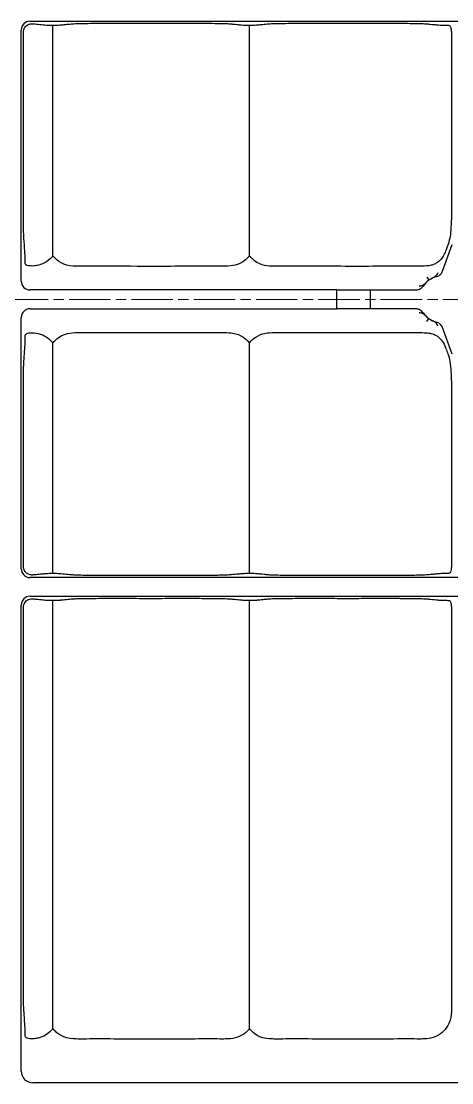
# Model space of a CAD drawing. Header units: millimetres. Extents: x 0 to 1486, y 0 to 1051.
# Drawn here: x 299.7 to 373.1, y 726.4 to 907.3 of the extents above; entities that cross this region are included whole.
import ezdxf

# ---------------------------------------------------------------- set-up
doc = ezdxf.new("R2010")
doc.units = ezdxf.units.MM
doc.header["$LTSCALE"] = 1.25
doc.linetypes.add('CHAIN', pattern=[0.3543, 0.2362, -0.0295, 0.0591, -0.0295])
doc.layers.add('Mittellinie(DIN)', color=7, linetype='CHAIN', lineweight=15, true_color=0x262659)
doc.layers.add('Sichtbare Kanten(DIN)', color=7, linetype='Continuous', lineweight=25, true_color=0x262659)

msp = doc.modelspace()

# ---------------------------------------------------------------- linework, layer by layer
at = {"layer": 'Mittellinie(DIN)', "ltscale": 23.990969}
msp.add_line((191.013, 859.864), (1099.263, 859.864), dxfattribs=at)
at = {"layer": 'Sichtbare Kanten(DIN)'}
for p, q in [((301.238, 907.264), (376.039, 907.264)), ((299.738, 862.964), (299.738, 905.765)), ((371.561, 864.673), (373.206, 869.193)), ((368.88, 863.661), (369.245, 863.141)), ((353.539, 861.464), (301.238, 861.464)), ((353.539, 861.464), (359.21, 861.489)), ((353.539, 858.264), (353.539, 861.464)), ((359.21, 861.489), (367.012, 861.489)), ((359.21, 861.489), (359.21, 858.24)), ((301.238, 858.264), (353.539, 858.264)), ((359.21, 858.24), (353.539, 858.264)), ((367.012, 858.24), (359.21, 858.24)), ((299.738, 813.964), (299.738, 856.765)), ((368.88, 856.067), (369.245, 856.587)), ((373.206, 850.535), (371.561, 855.055)), ((376.039, 812.464), (301.238, 812.464)), ((301.238, 809.264), (376.039, 809.264)), ((299.738, 728.364), (299.738, 807.765)), ((375.538, 726.364), (301.738, 726.364))]:
    msp.add_line(p, q, dxfattribs=at)
for start, end in [(104.62211, 145.37789), (214.62211, 255.37789)]:
    msp.add_arc((371.539, 859.864), 4, start, end, dxfattribs=at)
for centre, major_axis, ratio, start_param, end_param in [((301.239, 905.764), (-1.061, 1.061), 0.9994032, 5.4980856, 7.068285), ((301.239, 862.965), (-1.061, -1.061), 0.9994032, 5.4980856, 7.068285), ((301.239, 856.764), (-1.061, 1.061), 0.9994032, 5.4980856, 7.068285), ((301.239, 813.965), (-1.061, -1.061), 0.9994032, 5.4980856, 7.068285), ((301.239, 807.764), (-1.061, 1.061), 0.9994032, 5.4980856, 7.068285), ((301.739, 728.364), (-1.884, -0.673), 0.9996634, 5.940323, 7.5109061)]:
    msp.add_ellipse(centre, major_axis=major_axis, ratio=ratio, start_param=start_param, end_param=end_param, dxfattribs=at)
for points, knots in [([(300.108, 905.395), (300.108, 905.415), (300.108, 905.436), (300.112, 905.525), (300.12, 905.592), (300.153, 905.773), (300.188, 905.881), (300.285, 906.1), (300.352, 906.206), (300.527, 906.424), (300.641, 906.522), (300.913, 906.701), (301.077, 906.766), (301.361, 906.831), (301.506, 906.847), (301.665, 906.837)], [1.31943033, 1.31943033, 1.31943033, 1.31943033, 1.32643445, 1.32643445, 1.34945263, 1.34945263, 1.38983623, 1.38983623, 1.43799461, 1.43799461, 1.50441044, 1.50441044, 1.59498754, 1.59498754, 1.66529674, 1.66529674, 1.66529674, 1.66529674]), ([(301.665, 906.837), (301.666, 906.837), (301.668, 906.836), (301.821, 906.827), (301.938, 906.817), (302.736, 906.74), (303.058, 906.704), (303.577, 906.657), (303.667, 906.646), (304.113, 906.603), (304.64, 906.599), (305.138, 906.584)], [0.21088881, 0.21088881, 0.21088881, 0.21088881, 0.21216345, 0.21216345, 0.38688199, 0.38688199, 0.53631374, 0.53631374, 0.58432909, 0.58432909, 0.71819557, 0.71819557, 0.71819557, 0.71819557]), ([(305.142, 867.305), (305.139, 867.526), (305.136, 867.712), (305.135, 868.11), (305.137, 868.319), (305.139, 868.711), (305.14, 868.909), (305.139, 869.373), (305.138, 869.64), (305.134, 870.565), (305.141, 871.324), (305.142, 872.709), (305.136, 873.067), (305.138, 874.059), (305.143, 874.395), (305.145, 875.415), (305.135, 875.826), (305.131, 877.02), (305.141, 877.435), (305.146, 878.76), (305.138, 879.239), (305.13, 880.764), (305.144, 881.29), (305.144, 883.107), (305.134, 883.703), (305.135, 886.655), (305.135, 888.681), (305.134, 891.91), (305.143, 895.288), (305.137, 900.543), (305.136, 902.288), (305.138, 906.584)], [0.558332, 0.558332, 0.558332, 0.558332, 0.8173257, 0.8173257, 1.0884666, 1.0884666, 1.3283956, 1.3283956, 1.6283241, 1.6283241, 2.3433881, 2.3433881, 2.8708559, 2.8708559, 3.2345515, 3.2345515, 3.7544708, 3.7544708, 4.3330223, 4.3330223, 4.9940506, 4.9940506, 6.1753114, 6.1753114, 7.1803544, 7.1803544, 9.3747774, 9.3747774, 10.679436, 10.679436, 11.9116639, 11.9116639, 11.9116639, 11.9116639]), ([(305.138, 906.584), (305.378, 906.591), (305.606, 906.595), (305.999, 906.606), (306.176, 906.611), (306.504, 906.633), (306.583, 906.645), (306.819, 906.668), (306.904, 906.675), (307.125, 906.697), (307.162, 906.702), (307.576, 906.742), (307.806, 906.765), (308.34, 906.817), (308.532, 906.837), (309.241, 906.866), (309.621, 906.879), (310.911, 906.903), (311.516, 906.907), (312.493, 906.913), (313.096, 906.914), (313.968, 906.914), (314.272, 906.914), (318.076, 906.914), (320.588, 906.914), (326.27, 906.914), (328.879, 906.914), (330.754, 906.914), (331.518, 906.913), (332.923, 906.901), (333.409, 906.894), (334.355, 906.874), (334.698, 906.861), (335.224, 906.835), (335.402, 906.82), (335.64, 906.797), (335.675, 906.794), (336.076, 906.755), (336.397, 906.723), (336.886, 906.674), (336.949, 906.669), (337.252, 906.64), (337.316, 906.626), (337.918, 906.599), (338.268, 906.595), (338.638, 906.584)], [0.0398238, 0.0398238, 0.0398238, 0.0398238, 0.1751751, 0.1751751, 0.2744155, 0.2744155, 0.3750409, 0.3750409, 0.4405489, 0.4405489, 0.4886234, 0.4886234, 0.5504732, 0.5504732, 0.6282606, 0.6282606, 0.668866, 0.668866, 0.7114037, 0.7114037, 0.7917305, 0.7917305, 0.8264711, 0.8264711, 0.8940075, 0.8940075, 0.9792449, 0.9792449, 1.2282408, 1.2282408, 1.4191947, 1.4191947, 1.7043575, 1.7043575, 2.0940793, 2.0940793, 2.1970379, 2.1970379, 2.6653268, 2.6653268, 2.922373, 2.922373, 3.4266916, 3.4266916, 3.9598664, 3.9598664, 3.9598664, 3.9598664]), ([(338.642, 867.305), (338.639, 867.526), (338.636, 867.712), (338.635, 868.11), (338.637, 868.319), (338.639, 868.711), (338.64, 868.909), (338.639, 869.373), (338.638, 869.64), (338.634, 870.565), (338.641, 871.324), (338.642, 872.709), (338.636, 873.067), (338.638, 874.059), (338.643, 874.395), (338.645, 875.415), (338.635, 875.826), (338.631, 877.02), (338.641, 877.435), (338.646, 878.76), (338.638, 879.239), (338.63, 880.764), (338.644, 881.29), (338.644, 883.107), (338.634, 883.703), (338.635, 886.655), (338.635, 888.681), (338.634, 891.91), (338.643, 895.288), (338.637, 900.543), (338.636, 902.288), (338.638, 906.584)], [0.558332, 0.558332, 0.558332, 0.558332, 0.8173257, 0.8173257, 1.0884666, 1.0884666, 1.3283956, 1.3283956, 1.6283241, 1.6283241, 2.3433881, 2.3433881, 2.8708559, 2.8708559, 3.2345515, 3.2345515, 3.7544708, 3.7544708, 4.3330223, 4.3330223, 4.9940506, 4.9940506, 6.1753114, 6.1753114, 7.1803545, 7.1803545, 9.3747774, 9.3747774, 10.6794358, 10.6794358, 11.9116644, 11.9116644, 11.9116644, 11.9116644]), ([(338.638, 906.584), (338.878, 906.591), (339.106, 906.595), (339.499, 906.606), (339.676, 906.611), (340.004, 906.633), (340.083, 906.645), (340.32, 906.669), (340.404, 906.675), (340.603, 906.695), (340.667, 906.702), (340.868, 906.722), (341.011, 906.736), (341.595, 906.794), (341.811, 906.816), (342.222, 906.844), (342.512, 906.86), (343.456, 906.886), (343.95, 906.895), (344.873, 906.906), (345.4, 906.911), (346.516, 906.914), (346.913, 906.914), (349.815, 906.914), (352.318, 906.914), (357.329, 906.914), (359.837, 906.914), (364.313, 906.914), (364.999, 906.915), (366.551, 906.9), (367.018, 906.892), (367.834, 906.873), (368.196, 906.861), (368.768, 906.833), (368.94, 906.817), (369.207, 906.791), (369.288, 906.783), (370.075, 906.707), (370.152, 906.696), (370.439, 906.669), (370.575, 906.658), (370.777, 906.635), (370.891, 906.622), (371.364, 906.602), (371.573, 906.598), (372.034, 906.587), (372.219, 906.583), (372.48, 906.572), (372.539, 906.569), (372.591, 906.567)], [0.0398237, 0.0398237, 0.0398237, 0.0398237, 0.175188, 0.175188, 0.2744243, 0.2744243, 0.3750397, 0.3750397, 0.4408675, 0.4408675, 0.4753798, 0.4753798, 0.5448398, 0.5448398, 0.7750621, 0.7750621, 0.946791, 0.946791, 1.0764591, 1.0764591, 1.1808218, 1.1808218, 1.2370619, 1.2370619, 1.5894386, 1.5894386, 1.9425613, 1.9425613, 2.2196134, 2.2196134, 2.386936, 2.386936, 2.6081769, 2.6081769, 2.8480879, 2.8480879, 2.952467, 2.952467, 3.8533478, 3.8533478, 4.5487916, 4.5487916, 5.1959345, 5.1959345, 5.6585395, 5.6585395, 6.022308, 6.022308, 6.1418604, 6.1418604, 6.1418604, 6.1418604]), ([(372.591, 906.567), (372.686, 906.562), (372.768, 906.519), (372.899, 906.356), (372.947, 906.246), (373.02, 905.971), (373.045, 905.813), (373.071, 905.538), (373.078, 905.433), (373.085, 905.241), (373.087, 905.154), (373.087, 905.067)], [0, 0, 0, 0, 0.06500886, 0.06500886, 0.12441594, 0.12441594, 0.18121744, 0.18121744, 0.21387284, 0.21387284, 0.23990703, 0.23990703, 0.23990703, 0.23990703]), ([(300.436, 865.996), (300.429, 866.142), (300.423, 866.319), (300.409, 866.849), (300.403, 867.133), (300.386, 867.66), (300.376, 867.824), (300.355, 868.106), (300.343, 868.237), (300.252, 869.443), (300.213, 870.102), (300.167, 870.891), (300.153, 871.16), (300.137, 871.724), (300.129, 872.015), (300.117, 872.943), (300.113, 873.434), (300.108, 874.478), (300.108, 875.016), (300.109, 876.163), (300.109, 876.526), (300.109, 878.042), (300.109, 878.596), (300.109, 880.363), (300.109, 881.556), (300.109, 886.446), (300.109, 890.143), (300.109, 896.13), (300.109, 899.073), (300.109, 900.637), (300.109, 901.134), (300.109, 902.715), (300.11, 903.26), (300.109, 904.452), (300.108, 904.9), (300.108, 905.395)], [0.0590169, 0.0590169, 0.0590169, 0.0590169, 0.1640349, 0.1640349, 0.296109, 0.296109, 0.4388826, 0.4388826, 0.5826913, 0.5826913, 1.0241519, 1.0241519, 1.2133701, 1.2133701, 1.29274, 1.29274, 1.3648752, 1.3648752, 1.4437742, 1.4437742, 1.5189774, 1.5189774, 1.5623599, 1.5623599, 1.652579, 1.652579, 1.9321355, 1.9321355, 2.1052105, 2.1052105, 2.1903146, 2.1903146, 2.3717898, 2.3717898, 2.5020175, 2.5020175, 2.5020175, 2.5020175]), ([(373.087, 905.067), (373.087, 901.971), (373.082, 898.875), (373.086, 891.383), (373.078, 886.987), (373.084, 881.384), (373.082, 881.043), (373.082, 878.579), (373.084, 876.893), (373.083, 875.208)], [0.05, 0.05, 0.05, 0.05, 0.9787627, 0.9787627, 2.2976877, 2.2976877, 2.6596339, 2.6596339, 3.4429546, 3.4429546, 3.4429546, 3.4429546]), ([(373.083, 875.208), (373.083, 874.572), (373.075, 873.862), (372.991, 871.635), (372.922, 870.764), (372.626, 869.593), (372.5, 869.226), (372.278, 868.611), (372.192, 868.37), (371.968, 867.803), (371.84, 867.514), (371.438, 866.837), (371.141, 866.484), (370.488, 866.003), (370.201, 865.859), (369.813, 865.728), (369.712, 865.699), (369.614, 865.677)], [0.429345, 0.429345, 0.429345, 0.429345, 0.6054086, 0.6054086, 0.9586175, 0.9586175, 1.1237918, 1.1237918, 1.2204769, 1.2204769, 1.3200905, 1.3200905, 1.4606152, 1.4606152, 1.5613564, 1.5613564, 1.5975367, 1.5975367, 1.5975367, 1.5975367]), ([(305.142, 867.305), (304.886, 866.968), (304.529, 866.596), (303.592, 865.981), (303.13, 865.807), (302.467, 865.638), (302.207, 865.595), (301.935, 865.568)], [2.9892261, 2.9892261, 2.9892261, 2.9892261, 3.4140094, 3.4140094, 3.8251322, 3.8251322, 4.0880684, 4.0880684, 4.0880684, 4.0880684]), ([(338.642, 867.305), (338.437, 867.035), (338.209, 866.799), (337.609, 866.289), (337.164, 866.013), (336.07, 865.631), (335.549, 865.561), (334.441, 865.511), (333.863, 865.526), (328.151, 865.53), (326.69, 865.48), (316.924, 865.499), (315.437, 865.527), (311.628, 865.529), (309.884, 865.511), (308.392, 865.538), (307.7, 865.601), (306.349, 866.146), (305.878, 866.519), (305.42, 866.971), (305.279, 867.127), (305.142, 867.305)], [3.757973, 3.757973, 3.757973, 3.757973, 4.4187997, 4.4187997, 5.4511455, 5.4511455, 6.4420762, 6.4420762, 7.3820127, 7.3820127, 9.093536, 9.093536, 10.2771628, 10.2771628, 11.2205829, 11.2205829, 12.1741931, 12.1741931, 13.0543341, 13.0543341, 13.427499, 13.427499, 13.427499, 13.427499]), ([(369.614, 865.677), (369.103, 865.56), (368.583, 865.529), (366.388, 865.507), (364.789, 865.531), (361.034, 865.508), (359.795, 865.495), (353.244, 865.484), (349.257, 865.541), (343.185, 865.517), (342.574, 865.512), (341.478, 865.59), (340.932, 865.693), (339.707, 866.227), (339.246, 866.636), (338.858, 867.041), (338.748, 867.167), (338.642, 867.305)], [5.8907323, 5.8907323, 5.8907323, 5.8907323, 6.271522, 6.271522, 7.2938428, 7.2938428, 8.6714552, 8.6714552, 10.8127951, 10.8127951, 11.9331597, 11.9331597, 13.2355485, 13.2355485, 14.8728093, 14.8728093, 15.5186225, 15.5186225, 15.5186225, 15.5186225]), ([(301.935, 865.568), (301.769, 865.551), (301.604, 865.547), (301.274, 865.559), (301.113, 865.576), (300.828, 865.632), (300.709, 865.67), (300.568, 865.748), (300.527, 865.781), (300.458, 865.869), (300.439, 865.927), (300.436, 865.996)], [0, 0, 0, 0, 0.04997558, 0.04997558, 0.10506277, 0.10506277, 0.16247008, 0.16247008, 0.19609244, 0.19609244, 0.23972061, 0.23972061, 0.23972061, 0.23972061]), ([(370.741, 864.389), (370.74, 864.387), (370.74, 864.385), (370.669, 864.207), (370.566, 864.04), (370.308, 863.759), (370.154, 863.638), (369.953, 863.537), (369.931, 863.527), (369.909, 863.517)], [-0.16256036, -0.16256036, -0.16256036, -0.16256036, -0.16178102, -0.16178102, -0.0823923, -0.0823923, -0.00871104, -0.00871104, 0, 0, 0, 0]), ([(370.529, 863.735), (370.669, 863.771), (370.803, 863.828), (371.051, 863.977), (371.163, 864.07), (371.392, 864.321), (371.494, 864.49), (371.561, 864.673)], [-0.14538999, -0.14538999, -0.14538999, -0.14538999, -0.1019951, -0.1019951, -0.05859647, -0.05859647, 0, 0, 0, 0]), ([(367.012, 861.489), (367.157, 861.489), (367.301, 861.509), (367.578, 861.592), (367.71, 861.653), (367.995, 861.838), (368.136, 861.976), (368.247, 862.137)], [-0.14539142, -0.14539142, -0.14539142, -0.14539142, -0.10202187, -0.10202187, -0.0586527, -0.0586527, 0, 0, 0, 0]), ([(367.56, 862.162), (367.562, 862.162), (367.564, 862.162), (367.767, 862.167), (367.97, 862.211), (368.341, 862.375), (368.514, 862.49), (368.664, 862.645)], [-0.00078331, -0.00078331, -0.00078331, -0.00078331, 0, 0, 0.08432848, 0.08432848, 0.16257565, 0.16257565, 0.16257565, 0.16257565]), ([(368.247, 857.591), (368.165, 857.71), (368.066, 857.817), (367.841, 857.998), (367.716, 858.072), (367.401, 858.202), (367.208, 858.24), (367.012, 858.24)], [-0.14538999, -0.14538999, -0.14538999, -0.14538999, -0.1019951, -0.1019951, -0.05859647, -0.05859647, 0, 0, 0, 0]), ([(368.664, 857.083), (368.514, 857.238), (368.341, 857.354), (367.97, 857.517), (367.767, 857.561), (367.564, 857.567), (367.562, 857.567), (367.56, 857.567)], [0, 0, 0, 0, 0.07774984, 0.07774984, 0.16154236, 0.16154236, 0.16232068, 0.16232068, 0.16232068, 0.16232068]), ([(370.741, 855.339), (370.74, 855.341), (370.74, 855.343), (370.665, 855.532), (370.554, 855.707), (370.274, 856), (370.106, 856.123), (369.909, 856.211)], [-0.00078331, -0.00078331, -0.00078331, -0.00078331, 0, 0, 0.08432848, 0.08432848, 0.16257565, 0.16257565, 0.16257565, 0.16257565]), ([(371.561, 855.055), (371.511, 855.191), (371.443, 855.319), (371.27, 855.551), (371.168, 855.654), (370.896, 855.858), (370.718, 855.944), (370.529, 855.994)], [-0.14539142, -0.14539142, -0.14539142, -0.14539142, -0.10202187, -0.10202187, -0.0586527, -0.0586527, 0, 0, 0, 0]), ([(300.436, 853.724), (300.44, 853.832), (300.482, 853.905), (300.62, 854.017), (300.712, 854.059), (300.952, 854.126), (301.099, 854.151), (301.364, 854.173), (301.469, 854.178), (301.695, 854.178), (301.815, 854.172), (301.935, 854.16)], [0, 0, 0, 0, 0.06712607, 0.06712607, 0.12808623, 0.12808623, 0.19195239, 0.19195239, 0.2306336, 0.2306336, 0.27239937, 0.27239937, 0.27239937, 0.27239937]), ([(301.935, 854.16), (302.392, 854.114), (302.897, 854.015), (303.702, 853.666), (304.239, 853.392), (304.915, 852.689), (305.029, 852.556), (305.134, 852.419)], [0.04738201, 0.04738201, 0.04738201, 0.04738201, 0.17120827, 0.17120827, 0.24354983, 0.24354983, 0.25982197, 0.25982197, 0.25982197, 0.25982197]), ([(305.134, 852.419), (305.441, 852.82), (305.789, 853.132), (306.687, 853.763), (307.218, 853.945), (308.178, 854.18), (308.733, 854.202), (309.811, 854.211), (310.994, 854.212), (315.399, 854.197), (318.937, 854.23), (326.011, 854.232), (329.546, 854.201), (334.883, 854.209), (335.601, 854.199), (336.939, 853.828), (337.416, 853.563), (338.074, 853.047), (338.366, 852.769), (338.634, 852.419)], [1.9918226, 1.9918226, 1.9918226, 1.9918226, 2.4912619, 2.4912619, 3.3383955, 3.3383955, 4.5998725, 4.5998725, 5.7119798, 5.7119798, 10.2530881, 10.2530881, 14.7897869, 14.7897869, 17.1016745, 17.1016745, 19.0413129, 19.0413129, 20.3331885, 20.3331885, 20.3331885, 20.3331885]), ([(338.634, 852.419), (338.972, 852.86), (339.361, 853.196), (340.275, 853.8), (340.795, 853.973), (341.802, 854.193), (342.361, 854.205), (344.091, 854.212), (347.034, 854.196), (350.195, 854.206), (351.445, 854.224), (358.542, 854.236), (362.393, 854.195), (368.361, 854.211), (368.928, 854.186), (369.502, 854.076), (369.559, 854.064), (369.614, 854.051)], [2.8113064, 2.8113064, 2.8113064, 2.8113064, 3.7203897, 3.7203897, 5.0632052, 5.0632052, 6.8925647, 6.8925647, 10.1275197, 10.1275197, 12.363162, 12.363162, 15.016815, 15.016815, 16.4741635, 16.4741635, 16.63902, 16.63902, 16.63902, 16.63902]), ([(369.614, 854.051), (369.763, 854.017), (369.91, 853.973), (370.331, 853.809), (370.614, 853.652), (371.204, 853.166), (371.464, 852.845), (371.89, 852.131), (372.051, 851.731), (372.328, 850.981), (372.444, 850.67), (372.705, 849.859), (372.817, 849.419), (373.025, 847.776), (373.06, 846.541), (373.081, 845.097), (373.083, 844.809), (373.083, 844.521)], [0.24841926, 0.24841926, 0.24841926, 0.24841926, 0.29420152, 0.29420152, 0.38508509, 0.38508509, 0.49203172, 0.49203172, 0.6059789, 0.6059789, 0.68410143, 0.68410143, 0.77194743, 0.77194743, 0.94047856, 0.94047856, 0.98160836, 0.98160836, 0.98160836, 0.98160836]), ([(300.108, 814.333), (300.107, 814.99), (300.109, 815.333), (300.11, 816.886), (300.109, 817.42), (300.108, 818.927), (300.109, 818.979), (300.109, 823.804), (300.109, 826.683), (300.109, 831.019), (300.109, 832.477), (300.109, 835.027), (300.109, 836.12), (300.109, 837.568), (300.109, 837.968), (300.109, 839.55), (300.108, 840.09), (300.109, 841.611), (300.109, 842.045), (300.11, 843.995), (300.108, 844.424), (300.109, 845.647), (300.111, 846.21), (300.123, 847.265), (300.13, 847.694), (300.146, 848.325), (300.154, 848.562), (300.173, 848.97), (300.183, 849.118), (300.246, 850.133), (300.251, 850.235), (300.352, 851.627), (300.366, 851.701), (300.396, 852.327), (300.404, 852.659), (300.418, 853.196), (300.423, 853.392), (300.431, 853.624), (300.434, 853.676), (300.436, 853.724)], [0.109704, 0.109704, 0.109704, 0.109704, 0.4161827, 0.4161827, 0.5763613, 0.5763613, 0.8686844, 0.8686844, 1.3010558, 1.3010558, 1.5200356, 1.5200356, 1.6841288, 1.6841288, 1.7375271, 1.7375271, 1.9090205, 1.9090205, 1.9782362, 1.9782362, 2.215433, 2.215433, 2.3978459, 2.3978459, 2.5400242, 2.5400242, 2.6512362, 2.6512362, 2.7339364, 2.7339364, 3.2057427, 3.2057427, 3.5998434, 3.5998434, 3.9243505, 3.9243505, 4.1068637, 4.1068637, 4.1679995, 4.1679995, 4.1679995, 4.1679995]), ([(305.139, 813.144), (305.138, 813.948), (305.137, 814.714), (305.133, 817.817), (305.132, 818.62), (305.138, 822.738), (305.15, 824.322), (305.142, 828.061), (305.127, 828.994), (305.137, 831.611), (305.146, 832.378), (305.146, 834.143), (305.138, 834.759), (305.13, 836.193), (305.134, 836.664), (305.145, 838.156), (305.143, 838.959), (305.129, 840.804), (305.147, 841.562), (305.136, 843.996), (305.139, 844.958), (305.139, 846.18), (305.139, 846.498), (305.145, 848.096), (305.136, 848.873), (305.133, 849.894), (305.133, 850.184), (305.137, 850.7), (305.139, 850.919), (305.14, 851.364), (305.139, 851.577), (305.134, 851.965), (305.133, 852.124), (305.133, 852.316), (305.134, 852.367), (305.134, 852.419)], [14.7755361, 14.7755361, 14.7755361, 14.7755361, 15.0528758, 15.0528758, 15.945519, 15.945519, 17.3585649, 17.3585649, 18.7638767, 18.7638767, 19.5995674, 19.5995674, 20.2954508, 20.2954508, 21.3693162, 21.3693162, 22.6744859, 22.6744859, 25.7116529, 25.7116529, 27.6924809, 27.6924809, 28.2315239, 28.2315239, 30.4464052, 30.4464052, 31.3820288, 31.3820288, 32.1219217, 32.1219217, 32.9939243, 32.9939243, 33.9440369, 33.9440369, 34.2595912, 34.2595912, 34.2595912, 34.2595912]), ([(338.639, 813.144), (338.638, 813.948), (338.637, 814.714), (338.633, 817.817), (338.632, 818.62), (338.638, 822.738), (338.65, 824.322), (338.642, 828.051), (338.627, 828.986), (338.637, 831.836), (338.656, 832.427), (338.635, 835.42), (338.632, 836.441), (338.647, 838.401), (338.642, 839.047), (338.629, 840.808), (338.647, 841.529), (338.636, 844.009), (338.639, 844.961), (338.639, 846.176), (338.639, 846.493), (338.645, 848.091), (338.636, 848.866), (338.633, 849.887), (338.633, 850.178), (338.637, 850.695), (338.639, 850.914), (338.64, 851.359), (338.639, 851.572), (338.634, 851.961), (338.633, 852.12), (338.633, 852.314), (338.634, 852.366), (338.634, 852.419)], [14.7755361, 14.7755361, 14.7755361, 14.7755361, 15.0528757, 15.0528757, 15.9455203, 15.9455203, 17.3586688, 17.3586688, 18.7559372, 18.7559372, 19.811503, 19.811503, 20.3584561, 20.3584561, 20.8604834, 20.8604834, 22.0737507, 22.0737507, 22.8295547, 22.8295547, 23.0380308, 23.0380308, 23.8944278, 23.8944278, 24.2581115, 24.2581115, 24.544562, 24.544562, 24.880962, 24.880962, 25.2474473, 25.2474473, 25.3716049, 25.3716049, 25.3716049, 25.3716049]), ([(373.083, 844.521), (373.082, 842.648), (373.081, 840.775), (373.088, 834.643), (373.09, 832.813), (373.084, 824.624), (373.088, 820.532), (373.087, 814.661)], [42.9924336, 42.9924336, 42.9924336, 42.9924336, 57.1941803, 57.1941803, 89.4800531, 89.4800531, 92.6185137, 92.6185137, 92.6185137, 92.6185137]), ([(301.667, 812.893), (301.529, 812.884), (301.332, 812.889), (300.918, 813.025), (300.756, 813.12), (300.496, 813.337), (300.387, 813.467), (300.248, 813.705), (300.201, 813.811), (300.167, 813.925), (300.141, 814.014), (300.124, 814.105), (300.11, 814.243), (300.108, 814.288), (300.108, 814.333)], [1.13987298, 1.13987298, 1.13987298, 1.13987298, 1.20947437, 1.20947437, 1.26608984, 1.26608984, 1.32335452, 1.32335452, 1.36149347, 1.36149347, 1.36149347, 1.39095143, 1.39095143, 1.40560393, 1.40560393, 1.40560393, 1.40560393]), ([(373.087, 814.661), (373.087, 814.569), (373.085, 814.476), (373.076, 814.265), (373.068, 814.148), (373.037, 813.859), (373.009, 813.701), (372.933, 813.449), (372.887, 813.355), (372.763, 813.207), (372.683, 813.166), (372.591, 813.162)], [0, 0, 0, 0, 0.02774011, 0.02774011, 0.06456973, 0.06456973, 0.12340717, 0.12340717, 0.17688313, 0.17688313, 0.23993181, 0.23993181, 0.23993181, 0.23993181]), ([(305.139, 813.144), (304.921, 813.138), (304.71, 813.134), (304.336, 813.124), (304.11, 813.117), (303.767, 813.095), (303.712, 813.085), (303.506, 813.063), (303.447, 813.06), (302.916, 813.006), (302.592, 812.975), (302.053, 812.924), (301.921, 812.91), (301.708, 812.896), (301.688, 812.894), (301.667, 812.893)], [0.0416381, 0.0416381, 0.0416381, 0.0416381, 0.16411584, 0.16411584, 0.25167281, 0.25167281, 0.32930721, 0.32930721, 0.39603004, 0.39603004, 0.48609827, 0.48609827, 0.54570629, 0.54570629, 0.55171518, 0.55171518, 0.55171518, 0.55171518]), ([(338.639, 813.144), (338.421, 813.138), (338.21, 813.134), (337.836, 813.124), (337.61, 813.117), (337.267, 813.095), (337.212, 813.085), (337.006, 813.063), (336.948, 813.06), (336.363, 813), (335.98, 812.964), (335.374, 812.906), (335.121, 812.885), (334.14, 812.849), (333.644, 812.839), (332.828, 812.826), (332.294, 812.82), (331.103, 812.814), (330.615, 812.814), (329.331, 812.814), (329.22, 812.814), (328.229, 812.814), (327.524, 812.814), (325.792, 812.814), (324.75, 812.813), (321.959, 812.813), (319.972, 812.813), (315.543, 812.813), (313.45, 812.813), (312.003, 812.816), (311.443, 812.82), (310.527, 812.832), (310.009, 812.841), (309.309, 812.86), (308.979, 812.871), (308.457, 812.902), (308.32, 812.915), (307.595, 812.984), (307.237, 813.02), (306.464, 813.093), (306.435, 813.099), (306, 813.128), (305.607, 813.13), (305.139, 813.144)], [0.04163823, 0.04163823, 0.04163823, 0.04163823, 0.16410547, 0.16410547, 0.25166861, 0.25166861, 0.3293103, 0.3293103, 0.39607474, 0.39607474, 0.50144337, 0.50144337, 0.56377284, 0.56377284, 0.61373781, 0.61373781, 0.66372601, 0.66372601, 0.69751497, 0.69751497, 0.70751711, 0.70751711, 0.71650092, 0.71650092, 0.73006001, 0.73006001, 0.75283589, 0.75283589, 0.77523673, 0.77523673, 0.80004672, 0.80004672, 0.82043508, 0.82043508, 0.83196426, 0.83196426, 0.84078698, 0.84078698, 0.8501212, 0.8501212, 0.8597602, 0.8597602, 0.88209569, 0.88209569, 0.88209569, 0.88209569]), ([(372.591, 813.162), (372.174, 813.141), (371.783, 813.137), (371.264, 813.122), (371.076, 813.115), (370.763, 813.095), (370.713, 813.085), (370.524, 813.065), (370.444, 813.058), (370.152, 813.031), (369.963, 813.011), (369.594, 812.975), (369.431, 812.96), (368.939, 812.913), (368.709, 812.889), (367.704, 812.851), (367.223, 812.841), (366.347, 812.826), (365.817, 812.82), (364.666, 812.814), (364.17, 812.814), (362.59, 812.814), (361.01, 812.814), (357.593, 812.813), (355.089, 812.813), (351.43, 812.814), (350.856, 812.813), (349.32, 812.813), (349.109, 812.813), (346.428, 812.814), (346.154, 812.814), (345.158, 812.819), (344.562, 812.823), (343.269, 812.846), (342.878, 812.858), (342.204, 812.884), (341.985, 812.9), (341.67, 812.928), (341.381, 812.957), (340.534, 813.039), (340.354, 813.055), (340.028, 813.088), (339.914, 813.103), (339.551, 813.122), (339.391, 813.126), (338.972, 813.136), (338.809, 813.139), (338.639, 813.144)], [0.0610106, 0.0610106, 0.0610106, 0.0610106, 0.4198971, 0.4198971, 0.5340398, 0.5340398, 0.6487325, 0.6487325, 0.7131476, 0.7131476, 0.8948532, 0.8948532, 1.0401275, 1.0401275, 1.3235158, 1.3235158, 1.5272934, 1.5272934, 1.7492374, 1.7492374, 1.9203611, 1.9203611, 2.0384595, 2.0384595, 2.3620523, 2.3620523, 2.5113396, 2.5113396, 2.535103, 2.535103, 2.8133509, 2.8133509, 2.9588382, 2.9588382, 3.090297, 3.090297, 3.2790985, 3.2790985, 3.459959, 3.459959, 3.9975387, 3.9975387, 4.6771822, 4.6771822, 5.1055391, 5.1055391, 5.4190795, 5.4190795, 5.4190795, 5.4190795]), ([(300.109, 807.394), (300.109, 807.454), (300.112, 807.514), (300.13, 807.657), (300.147, 807.739), (300.21, 807.946), (300.265, 808.065), (300.404, 808.286), (300.488, 808.383), (300.692, 808.569), (300.812, 808.645), (301.076, 808.772), (301.23, 808.814), (301.486, 808.846), (301.58, 808.846), (301.661, 808.841)], [0.51795595, 0.51795595, 0.51795595, 0.51795595, 0.54516975, 0.54516975, 0.58318248, 0.58318248, 0.64501018, 0.64501018, 0.7122559, 0.7122559, 0.79944226, 0.79944226, 0.91376428, 0.91376428, 0.99864715, 0.99864715, 0.99864715, 0.99864715]), ([(301.661, 808.841), (301.89, 808.826), (302.017, 808.811), (302.646, 808.75), (303.012, 808.713), (303.534, 808.664), (303.544, 808.663), (303.813, 808.635), (303.92, 808.622), (304.264, 808.606), (304.417, 808.602), (304.82, 808.592), (304.977, 808.589), (305.142, 808.584)], [0.14242896, 0.14242896, 0.14242896, 0.14242896, 0.26478457, 0.26478457, 0.44897893, 0.44897893, 0.51340584, 0.51340584, 0.64656545, 0.64656545, 0.73194977, 0.73194977, 0.7958097, 0.7958097, 0.7958097, 0.7958097]), ([(305.142, 808.584), (305.517, 808.595), (305.864, 808.601), (306.196, 808.613), (306.269, 808.618), (306.392, 808.628), (306.425, 808.632), (306.638, 808.653), (306.768, 808.665), (307.274, 808.715), (307.659, 808.753), (308.38, 808.823), (308.53, 808.841), (309.138, 808.868), (309.487, 808.881), (310.469, 808.9), (310.993, 808.909), (312.247, 808.918), (312.83, 808.919), (313.648, 808.919), (314.115, 808.919), (317.458, 808.919), (318.947, 808.919), (322.871, 808.916), (323.18, 808.918), (325.703, 808.919), (326.901, 808.919), (330.568, 808.919), (331.082, 808.918), (332.199, 808.913), (332.744, 808.908), (333.613, 808.894), (334.137, 808.885), (334.957, 808.855), (335.172, 808.841), (335.544, 808.812), (335.702, 808.793), (336.258, 808.74), (336.599, 808.705), (337.329, 808.636), (337.369, 808.629), (337.792, 808.6), (338.179, 808.598), (338.642, 808.584)], [0.014661, 0.014661, 0.014661, 0.014661, 0.2046248, 0.2046248, 0.2884266, 0.2884266, 0.3619645, 0.3619645, 0.4588435, 0.4588435, 0.7612678, 0.7612678, 1.0250251, 1.0250251, 1.1554427, 1.1554427, 1.2358645, 1.2358645, 1.3034245, 1.3034245, 1.3485349, 1.3485349, 1.3847461, 1.3847461, 1.4440162, 1.4440162, 1.4763738, 1.4763738, 1.5629138, 1.5629138, 1.6679222, 1.6679222, 1.7372537, 1.7372537, 1.794953, 1.794953, 1.8881942, 1.8881942, 2.0617183, 2.0617183, 2.2370134, 2.2370134, 2.6509575, 2.6509575, 2.6509575, 2.6509575]), ([(338.642, 808.584), (339.017, 808.595), (339.364, 808.601), (339.696, 808.613), (339.769, 808.618), (339.892, 808.628), (339.925, 808.632), (340.17, 808.657), (340.54, 808.692), (341.158, 808.752), (341.214, 808.758), (341.502, 808.786), (341.621, 808.798), (341.952, 808.831), (342.145, 808.849), (342.912, 808.878), (343.337, 808.889), (344.524, 808.909), (345.142, 808.914), (346.099, 808.919), (346.739, 808.919), (351.355, 808.919), (352.458, 808.919), (354.826, 808.917), (356.066, 808.917), (358.414, 808.919), (359.522, 808.919), (363.527, 808.919), (363.987, 808.919), (364.916, 808.917), (365.56, 808.915), (366.749, 808.901), (367.216, 808.893), (367.877, 808.876), (368.242, 808.865), (368.848, 808.831), (369.005, 808.813), (369.609, 808.752), (370.06, 808.709), (370.878, 808.631), (370.948, 808.617), (371.425, 808.602), (371.601, 808.598), (371.965, 808.589), (372.169, 808.584), (372.46, 808.573), (372.526, 808.57), (372.587, 808.567)], [0.014661, 0.014661, 0.014661, 0.014661, 0.2046261, 0.2046261, 0.2884277, 0.2884277, 0.3619653, 0.3619653, 0.4847667, 0.4847667, 0.5415341, 0.5415341, 0.5827299, 0.5827299, 0.6591063, 0.6591063, 0.7163716, 0.7163716, 0.795875, 0.795875, 0.9543501, 0.9543501, 2.0114337, 2.0114337, 3.1712365, 3.1712365, 4.2089249, 4.2089249, 6.9190063, 6.9190063, 11.707745, 11.707745, 15.4654891, 15.4654891, 18.5343406, 18.5343406, 21.4954041, 21.4954041, 28.6417453, 28.6417453, 34.594439, 34.594439, 37.0339046, 37.0339046, 39.7120701, 39.7120701, 40.5691168, 40.5691168, 40.5691168, 40.5691168]), ([(300.436, 734.296), (300.429, 734.441), (300.423, 734.618), (300.409, 735.148), (300.403, 735.431), (300.386, 735.96), (300.376, 736.124), (300.355, 736.411), (300.342, 736.541), (300.294, 737.186), (300.25, 737.802), (300.219, 738.318), (300.213, 738.424), (300.187, 738.848), (300.18, 738.957), (300.157, 739.378), (300.145, 739.669), (300.128, 740.393), (300.123, 740.768), (300.11, 741.93), (300.109, 742.683), (300.108, 743.808), (300.109, 744.408), (300.11, 746), (300.109, 746.647), (300.109, 748.567), (300.109, 749.161), (300.109, 750.775), (300.109, 751.285), (300.109, 756.501), (300.109, 760.15), (300.109, 765.277), (300.109, 765.508), (300.109, 767.264), (300.109, 767.694), (300.109, 769.03), (300.109, 769.499), (300.109, 770.806), (300.109, 771.228), (300.109, 772.95), (300.107, 773.47), (300.11, 774.637), (300.113, 775.084), (300.116, 775.897), (300.116, 776.179), (300.114, 777.12), (300.109, 777.758), (300.109, 779.298), (300.109, 779.504), (300.109, 780.735), (300.109, 781.115), (300.109, 782.833), (300.109, 784.102), (300.109, 792.813), (300.109, 794.637), (300.109, 798.764), (300.109, 799.173), (300.109, 800.413), (300.109, 800.835), (300.109, 802.306), (300.109, 802.799), (300.109, 803.773), (300.109, 804.179), (300.109, 805.519), (300.109, 805.897), (300.109, 806.843), (300.109, 807.139), (300.109, 807.394)], [0.0590137, 0.0590137, 0.0590137, 0.0590137, 0.1639263, 0.1639263, 0.2956416, 0.2956416, 0.4392689, 0.4392689, 0.5874374, 0.5874374, 0.7502373, 0.7502373, 0.7946932, 0.7946932, 0.9002991, 0.9002991, 1.0970521, 1.0970521, 1.2485415, 1.2485415, 1.5371409, 1.5371409, 1.9054243, 1.9054243, 2.3214827, 2.3214827, 2.5356904, 2.5356904, 2.7576204, 2.7576204, 3.2745403, 3.2745403, 3.4837571, 3.4837571, 3.8503107, 3.8503107, 4.0494047, 4.0494047, 4.4055479, 4.4055479, 5.1094471, 5.1094471, 5.5450509, 5.5450509, 5.9190679, 5.9190679, 6.4873071, 6.4873071, 6.6713752, 6.6713752, 6.827738, 6.827738, 7.005745, 7.005745, 7.1794015, 7.1794015, 7.198692, 7.198692, 7.237704, 7.237704, 7.2619564, 7.2619564, 7.2793987, 7.2793987, 7.3195638, 7.3195638, 7.3516871, 7.3516871, 7.3516871, 7.3516871]), ([(305.142, 735.605), (305.139, 735.826), (305.136, 736.012), (305.135, 736.41), (305.137, 736.619), (305.139, 737.011), (305.14, 737.209), (305.139, 737.673), (305.138, 737.94), (305.134, 738.865), (305.141, 739.624), (305.142, 741.009), (305.136, 741.367), (305.138, 742.359), (305.143, 742.695), (305.145, 743.715), (305.135, 744.126), (305.131, 745.32), (305.141, 745.735), (305.146, 747.06), (305.138, 747.539), (305.13, 749.064), (305.144, 749.59), (305.144, 751.407), (305.134, 752.003), (305.135, 754.955), (305.135, 756.981), (305.134, 760.21), (305.143, 763.588), (305.136, 769.753), (305.138, 771.729), (305.142, 785.553), (305.141, 790.508), (305.142, 800.834), (305.143, 805.067), (305.142, 808.584)], [0.558332, 0.558332, 0.558332, 0.558332, 0.8173257, 0.8173257, 1.0884666, 1.0884666, 1.3283956, 1.3283956, 1.6283241, 1.6283241, 2.3433881, 2.3433881, 2.8708559, 2.8708559, 3.2345515, 3.2345515, 3.7544708, 3.7544708, 4.3330223, 4.3330223, 4.9940506, 4.9940506, 6.1753114, 6.1753114, 7.1803545, 7.1803545, 9.3747774, 9.3747774, 10.6794357, 10.6794357, 12.350606, 12.350606, 13.2844129, 13.2844129, 14.2963638, 14.2963638, 14.2963638, 14.2963638]), ([(338.642, 735.605), (338.639, 735.826), (338.636, 736.012), (338.635, 736.41), (338.637, 736.619), (338.639, 737.011), (338.64, 737.209), (338.639, 737.673), (338.638, 737.94), (338.634, 738.865), (338.641, 739.624), (338.642, 741.009), (338.636, 741.367), (338.638, 742.359), (338.643, 742.695), (338.645, 743.715), (338.635, 744.126), (338.631, 745.32), (338.641, 745.735), (338.646, 747.06), (338.638, 747.539), (338.63, 749.064), (338.644, 749.59), (338.644, 751.407), (338.634, 752.003), (338.635, 754.955), (338.635, 756.981), (338.634, 760.21), (338.643, 763.588), (338.636, 769.753), (338.638, 771.729), (338.642, 785.553), (338.641, 790.508), (338.642, 800.834), (338.643, 805.067), (338.642, 808.584)], [0.558332, 0.558332, 0.558332, 0.558332, 0.8173257, 0.8173257, 1.0884666, 1.0884666, 1.3283956, 1.3283956, 1.6283241, 1.6283241, 2.3433881, 2.3433881, 2.8708559, 2.8708559, 3.2345515, 3.2345515, 3.7544708, 3.7544708, 4.3330223, 4.3330223, 4.9940506, 4.9940506, 6.1753114, 6.1753114, 7.1803545, 7.1803545, 9.3747774, 9.3747774, 10.6794356, 10.6794356, 12.3506061, 12.3506061, 13.2844129, 13.2844129, 14.2963637, 14.2963637, 14.2963637, 14.2963637]), ([(373.086, 807.067), (373.085, 797.716), (373.087, 788.364), (373.085, 771.09), (373.079, 763.168), (373.086, 751.943), (373.084, 748.639), (373.082, 744.7), (373.081, 743.838), (373.089, 739.121), (373.099, 738.504), (372.96, 737.315), (372.807, 736.704), (372.196, 735.617), (371.845, 735.216), (371.116, 734.593), (370.67, 734.316), (369.574, 733.932), (369.053, 733.862), (367.817, 733.805), (366.949, 733.83), (362.494, 733.826), (361.298, 733.799), (351.959, 733.779), (350.077, 733.84), (344.432, 733.823), (343.176, 733.811), (341.815, 733.844), (341.128, 733.917), (339.759, 734.496), (339.294, 734.892), (338.881, 735.314), (338.76, 735.452), (338.642, 735.605)], [0.05, 0.05, 0.05, 0.05, 2.8554443, 2.8554443, 5.232103, 5.232103, 6.2231384, 6.2231384, 6.4137751, 6.4137751, 6.7723848, 6.7723848, 7.1268803, 7.1268803, 7.4138012, 7.4138012, 7.702679, 7.702679, 7.9791705, 7.9791705, 8.3032869, 8.3032869, 8.6344237, 8.6344237, 9.1858359, 9.1858359, 9.3695815, 9.3695815, 9.5855359, 9.5855359, 9.7937754, 9.7937754, 9.879216, 9.879216, 9.879216, 9.879216]), ([(372.587, 808.567), (372.684, 808.562), (372.768, 808.52), (372.899, 808.358), (372.948, 808.249), (373.02, 807.981), (373.043, 807.829), (373.07, 807.558), (373.077, 807.449), (373.085, 807.249), (373.086, 807.158), (373.086, 807.067)], [0, 0, 0, 0, 0.06499427, 0.06499427, 0.12421306, 0.12421306, 0.17924779, 0.17924779, 0.21321238, 0.21321238, 0.24053421, 0.24053421, 0.24053421, 0.24053421]), ([(305.142, 735.605), (305.128, 735.587), (305.114, 735.568), (304.873, 735.262), (304.482, 734.831), (303.497, 734.25), (303.074, 734.085), (302.406, 733.928), (302.172, 733.892), (301.935, 733.868)], [8.5690621, 8.5690621, 8.5690621, 8.5690621, 8.610551, 8.610551, 9.2562966, 9.2562966, 9.6732125, 9.6732125, 9.8975978, 9.8975978, 9.8975978, 9.8975978]), ([(338.642, 735.605), (338.437, 735.335), (338.209, 735.099), (337.609, 734.589), (337.164, 734.313), (336.07, 733.931), (335.549, 733.861), (334.441, 733.811), (333.863, 733.826), (328.151, 733.83), (326.69, 733.78), (316.924, 733.799), (315.437, 733.827), (311.628, 733.829), (309.884, 733.811), (308.392, 733.838), (307.7, 733.901), (306.349, 734.446), (305.878, 734.819), (305.42, 735.271), (305.279, 735.427), (305.142, 735.605)], [3.7579729, 3.7579729, 3.7579729, 3.7579729, 4.4187997, 4.4187997, 5.4511455, 5.4511455, 6.4420762, 6.4420762, 7.3820127, 7.3820127, 9.093536, 9.093536, 10.2771628, 10.2771628, 11.2205829, 11.2205829, 12.1741931, 12.1741931, 13.0543342, 13.0543342, 13.4274991, 13.4274991, 13.4274991, 13.4274991]), ([(301.935, 733.868), (301.769, 733.851), (301.604, 733.847), (301.273, 733.859), (301.113, 733.876), (300.828, 733.932), (300.708, 733.97), (300.567, 734.049), (300.526, 734.082), (300.458, 734.171), (300.439, 734.228), (300.436, 734.296)], [0, 0, 0, 0, 0.05001451, 0.05001451, 0.10503007, 0.10503007, 0.16264005, 0.16264005, 0.19651562, 0.19651562, 0.239722, 0.239722, 0.239722, 0.239722])]:
    msp.add_open_spline(points, degree=3, knots=knots, dxfattribs=at)

doc.saveas('drawing.dxf')
